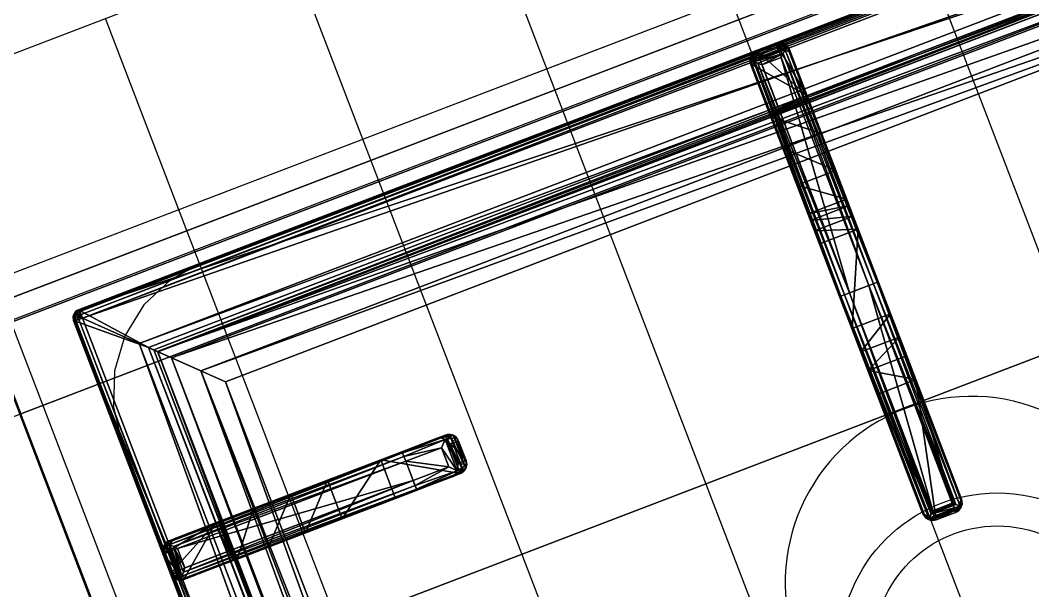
# Model space of a CAD drawing. Header units: millimetres. Extents: x 8159 to 14952, y 6817 to 11888.
# Drawn here: x 9531.38 to 9555.86, y 8685.99 to 8699.78 of the extents above; entities that cross this region are included whole.
import ezdxf

# ---------------------------------------------------------------- set-up
doc = ezdxf.new("R2010")
doc.units = ezdxf.units.MM
doc.header["$LTSCALE"] = 5
for name, color, linetype in [('200-EquipBlack-3d', 250, 'Continuous'), ('200-EquipBorder-2d', 9, 'Continuous'), ('200-EquipInternal-2d', 252, 'Continuous'), ('200-EquipSteel-3d', 9, 'Continuous')]:
    doc.layers.add(name, color=color, linetype=linetype)
for name, color, linetype, lineweight in [('3-YANGIN-DOLABI', 7, 'Continuous', 0), ('anted', 10, 'Continuous', 0), ('FIBROBETON', 1, 'Continuous', 18), ('YAZI', 250, 'Continuous', 30)]:
    doc.layers.add(name, color=color, linetype=linetype, lineweight=lineweight)

# ---------------------------------------------------------------- blocks, each defined once
blk = doc.blocks.new('A$C23C11219')
at = {"layer": 'FIBROBETON'}
blk.add_lwpolyline([(4170.991, 707.809), (4330.647, -537.528, 0.079118), (6057.442, 175.691), (5734.15, 708.989, 0.288304), (5090.273, 1000.528, -0.032207)], format="xyb", close=True, dxfattribs=at)
blk = doc.blocks.new('ELECTROLUX-MC7-BODY800X250')
at = {"layer": '200-EquipBorder-2d'}
blk.add_line((0, -655), (0, 0), dxfattribs=at)
at = {"layer": '200-EquipInternal-2d'}
blk.add_line((0, -80), (800, -80), dxfattribs=at)
at = {"layer": '200-EquipSteel-3d'}
for points, invisible_edges in [([(0, -0.34, 912.22), (0, 0, 910.5), (800, 0, 910.5), (800, -0.34, 912.22)], 8), ([(0, 0, 902.7), (0, -0.13, 901.81), (800, -0.13, 901.81), (800, 0, 902.7)], 2), ([(0, -0.13, 901.81), (0, -0.54, 901.01), (800, -0.54, 901.01), (800, -0.13, 901.81)], 10), ([(0, -1.32, 913.68), (0, -0.34, 912.22), (800, -0.34, 912.22), (800, -1.32, 913.68)], 10), ([(0, -0.54, 901.01), (0, -1.19, 900.39), (800, -1.19, 900.39), (800, -0.54, 901.01)], 10), ([(0, -1.19, 900.39), (0, -2, 900), (800, -2, 900), (800, -1.19, 900.39)], 8), ([(0, -2.78, 914.66), (0, -1.32, 913.68), (800, -1.32, 913.68), (800, -2.78, 914.66)], 10), ([(0, -655, 650), (0, -655, 900), (0, -2, 900), (0, -102, 724)], 12), ([(0, -2, 900), (0, -2, 724), (0, -102, 724)], 8), ([(0, -4.5, 915), (0, -2.78, 914.66), (800, -2.78, 914.66), (800, -4.5, 915)], 2), ([(0, -71.6, 914.58), (0, -69.5, 915), (800, -69.5, 915), (800, -71.6, 914.58)], 8), ([(0, -73.39, 913.39), (0, -71.6, 914.58), (800, -71.6, 914.58), (800, -73.39, 913.39)], 10), ([(0, -74.58, 911.6), (0, -73.39, 913.39), (800, -73.39, 913.39), (800, -74.58, 911.6)], 10), ([(0, -75, 909.5), (0, -74.58, 911.6), (800, -74.58, 911.6), (800, -75, 909.5)], 2), ([(0, -75.45, 903.59), (0, -75, 905.7), (800, -75, 905.7), (800, -75.45, 903.59)], 8), ([(0, -76.64, 901.78), (0, -75.45, 903.59), (800, -75.45, 903.59), (800, -76.64, 901.78)], 10), ([(0, -78.4, 900.53), (0, -76.64, 901.78), (800, -76.64, 901.78), (800, -78.4, 900.53)], 10), ([(0, -80.5, 900), (0, -78.4, 900.53), (800, -78.4, 900.53), (800, -80.5, 900)], 2), ([(0, -102, 724), (0, -655, 650), (0, -102, 650)], 1)]:
    blk.add_3dface(points, dxfattribs=dict(at, invisible_edges=invisible_edges))
for points in [[(0, -2, 724), (0, -2, 900), (800, -2, 900), (800, -2, 724)], [(0, -102, 724), (0, -2, 724), (800, -2, 724), (800, -102, 724)], [(0, -69.5, 915), (0, -4.5, 915), (800, -4.5, 915), (800, -69.5, 915)], [(0, -75, 905.7), (0, -75, 909.5), (800, -75, 909.5), (800, -75, 905.7)], [(0, -655, 650), (0, -102, 650), (800, -102, 650), (800, -655, 650)], [(0, -102, 650), (800, -102, 650), (800, -102, 724), (0, -102, 724)]]:
    blk.add_3dface(points, dxfattribs=at)
blk = doc.blocks.new('ELECTROLUX-MC-BURNER6')
at = {"layer": '200-EquipInternal-2d'}
for radius in [38, 30]:
    blk.add_circle((0, 0), radius, dxfattribs=at)
blk = doc.blocks.new('ELECTROLUX-MC7-TOPFYERBRURNERS4')
at = {"layer": '200-EquipInternal-2d'}
for p, q in [((20, -651.5), (20, -85.5)), ((378, -83.5), (22, -83.5)), ((197.5, -83.5), (202.5, -83.5)), ((197.5, -83.5), (202.5, -83.5)), ((197.5, -85.5), (202.5, -85.5)), ((197.5, -85.5), (197.5, -146.31)), ((202.5, -146.31), (202.5, -85.5)), ((195, -146.26), (195, -85.97)), ((205, -85.97), (205, -146.26)), ((22.47, -143.5), (82.76, -143.5)), ((82.76, -143.5), (91.91, -143.5)), ((94.04, -143.5), (91.91, -143.5)), ((20, -151), (20, -146)), ((20, -151), (20, -146)), ((22, -151), (22, -146)), ((82.81, -146), (22, -146)), ((82.81, -151), (82.81, -146)), ((92.02, -146), (82.81, -146)), ((92.02, -146), (92.02, -151)), ((94.37, -146), (96.48, -146)), ((94.37, -151), (94.37, -146)), ((96.48, -146), (96.48, -151)), ((195, -202.14), (195, -146.26)), ((197.5, -146.31), (202.5, -146.31)), ((197.5, -146.31), (197.5, -202.71)), ((202.5, -202.71), (202.5, -146.31)), ((205, -146.26), (205, -202.14)), ((22, -151), (82.81, -151)), ((82.81, -151), (92.02, -151)), ((96.48, -151), (94.37, -151)), ((82.76, -153.5), (22.47, -153.5)), ((91.91, -153.5), (82.76, -153.5)), ((91.91, -153.5), (94.04, -153.5)), ((195, -202.56), (195, -202.14)), ((197.5, -202.71), (202.5, -202.71)), ((205, -202.14), (205, -202.56)), ((197.5, -204.61), (202.5, -204.61)), ((197.5, -204.61), (197.5, -205.06)), ((197.5, -205.06), (202.5, -205.06)), ((202.5, -205.06), (202.5, -204.61))]:
    blk.add_line(p, q, dxfattribs=at)
blk.add_lwpolyline([(48.98, -112.48), (351.02, -112.48), (351.02, -624.52), (48.98, -624.52)], close=True, dxfattribs=at)
blk.add_lwpolyline([(245, -353.5), (245, -222.25, 1), (155, -222.25), (155, -353.5)], format="xyb", dxfattribs=at)
blk.add_arc((22, -85.5), 2, 90, 180, dxfattribs=at)
for centre, major_axis, ratio, start_param, end_param in [((197.5, -85.97), (-2.5, 0), 0.948965, -0.895145, 0), ((202.5, -85.97), (2.5, 0), 0.948965, 0, 0.895145), ((22.47, -146), (0, 2.5), 0.948965, 0, 0.895145), ((82.76, -146), (0, 2.5), 0.02182, 4.712389, 6.283185), ((91.91, -146), (0, 2.5), 0.84544, -0.894481, 0), ((91.91, -146), (2.5, 2.5), 0.02182, 4.734206, 5.410521), ((91.91, -146), (-1.92, 1.92), 0.8391, 4.014257, 4.690572), ((197.5, -146.26), (-2.5, 0), 0.02182, 0, 1.570796), ((202.5, -146.26), (2.5, 0), 0.02182, 4.712389, 6.283185), ((82.76, -151), (0, 2.5), 0.02182, 3.141593, 4.712389), ((91.91, -151), (-2.5, 2.5), 0.02182, 4.014257, 4.690572), ((91.91, -151), (1.92, 1.92), 0.8391, 4.734206, 5.410521), ((22.47, -151), (0, 2.5), 0.948965, 2.246448, 3.141593), ((91.91, -151), (0, 2.5), 0.84544, 3.141593, 4.036074), ((197.5, -202.14), (-2.5, 0), 0.951091, 0, 0.914364), ((197.5, -202.56), (0, 2.5), 0.99863, 1.570796, 3.141593), ((202.5, -202.56), (0, 2.5), 0.99863, 3.141593, 4.712389), ((202.5, -202.14), (2.5, 0), 0.951091, -0.914364, 0)]:
    blk.add_ellipse(centre, major_axis=major_axis, ratio=ratio, start_param=start_param, end_param=end_param, dxfattribs=at)
for points, knots in [([(197.5, -83.5), (197.36, -83.51), (197.21, -83.53), (196.91, -83.59), (196.75, -83.64), (196.37, -83.81), (196.14, -83.95), (195.94, -84.12)], [0, 0, 0, 0, 0.576945, 0.576945, 1.153889, 1.153889, 2.068716, 2.068716, 2.068716, 2.068716]), ([(195.94, -84.12), (196.14, -84.29), (196.37, -84.49), (196.75, -84.83), (196.91, -84.97), (197.21, -85.24), (197.36, -85.37), (197.5, -85.5)], [11.858599, 11.858599, 11.858599, 11.858599, 12.773425, 12.773425, 13.35037, 13.35037, 13.927314, 13.927314, 13.927314, 13.927314]), ([(204.06, -84.12), (203.86, -83.95), (203.63, -83.81), (203.25, -83.64), (203.09, -83.59), (202.79, -83.53), (202.64, -83.51), (202.5, -83.5)], [11.861002, 11.861002, 11.861002, 11.861002, 12.775829, 12.775829, 13.352773, 13.352773, 13.929718, 13.929718, 13.929718, 13.929718]), ([(202.5, -85.5), (202.64, -85.37), (202.79, -85.24), (203.09, -84.97), (203.25, -84.83), (203.63, -84.49), (203.86, -84.29), (204.06, -84.12)], [0, 0, 0, 0, 0.576945, 0.576945, 1.153889, 1.153889, 2.068716, 2.068716, 2.068716, 2.068716]), ([(96.48, -146), (96.48, -145.84), (96.46, -145.68), (96.4, -145.36), (96.35, -145.2), (96.23, -144.89), (96.15, -144.74), (95.97, -144.47), (95.87, -144.34), (95.65, -144.12), (95.53, -144.02), (95.26, -143.83), (95.12, -143.75), (94.82, -143.63), (94.66, -143.58), (94.35, -143.51), (94.19, -143.5), (94.04, -143.5)], [15.096253, 15.096253, 15.096253, 15.096253, 15.567018, 15.567018, 16.037783, 16.037783, 16.508548, 16.508548, 16.979314, 16.979314, 17.45135, 17.45135, 17.923386, 17.923386, 18.395422, 18.395422, 18.867458, 18.867458, 18.867458, 18.867458]), ([(20.62, -144.44), (20.45, -144.64), (20.31, -144.87), (20.14, -145.25), (20.09, -145.41), (20.03, -145.71), (20.01, -145.86), (20, -146)], [11.858599, 11.858599, 11.858599, 11.858599, 12.773425, 12.773425, 13.35037, 13.35037, 13.927314, 13.927314, 13.927314, 13.927314]), ([(22, -146), (21.87, -145.86), (21.74, -145.71), (21.47, -145.41), (21.33, -145.25), (20.99, -144.87), (20.79, -144.64), (20.62, -144.44)], [0, 0, 0, 0, 0.576945, 0.576945, 1.153889, 1.153889, 2.068716, 2.068716, 2.068716, 2.068716]), ([(20, -151), (20.01, -151.14), (20.03, -151.29), (20.09, -151.59), (20.14, -151.75), (20.31, -152.13), (20.45, -152.36), (20.62, -152.56)], [0, 0, 0, 0, 0.576945, 0.576945, 1.153889, 1.153889, 2.068716, 2.068716, 2.068716, 2.068716]), ([(20.62, -152.56), (20.79, -152.36), (20.99, -152.13), (21.33, -151.75), (21.47, -151.59), (21.74, -151.29), (21.87, -151.14), (22, -151)], [11.858599, 11.858599, 11.858599, 11.858599, 12.773425, 12.773425, 13.35037, 13.35037, 13.927314, 13.927314, 13.927314, 13.927314]), ([(94.04, -153.5), (94.19, -153.5), (94.35, -153.49), (94.66, -153.42), (94.82, -153.37), (95.12, -153.25), (95.26, -153.17), (95.53, -152.98), (95.65, -152.88), (95.87, -152.66), (95.97, -152.53), (96.15, -152.26), (96.23, -152.11), (96.35, -151.8), (96.4, -151.64), (96.46, -151.32), (96.48, -151.16), (96.48, -151)], [3.776921, 3.776921, 3.776921, 3.776921, 4.248957, 4.248957, 4.720993, 4.720993, 5.193029, 5.193029, 5.665065, 5.665065, 6.135831, 6.135831, 6.606596, 6.606596, 7.077361, 7.077361, 7.548126, 7.548126, 7.548126, 7.548126]), ([(197.5, -202.71), (197.5, -202.71), (197.5, -202.71), (197.5, -202.71), (197.5, -202.71), (197.5, -202.71), (197.5, -202.71), (197.49, -202.71), (197.49, -202.71), (197.49, -202.71), (197.49, -202.72), (197.48, -202.72), (197.48, -202.73), (197.46, -202.74), (197.45, -202.75), (197.43, -202.77), (197.41, -202.79), (197.34, -202.84), (197.3, -202.88), (197.16, -203.01), (197.06, -203.1), (196.85, -203.28), (196.74, -203.38), (196.52, -203.57), (196.41, -203.66), (196.19, -203.84), (196.08, -203.94), (195.97, -204.03)], [8.18747, 8.18747, 8.18747, 8.18747, 8.189233, 8.189233, 8.190997, 8.190997, 8.194524, 8.194524, 8.201577, 8.201577, 8.215685, 8.215685, 8.2439, 8.2439, 8.300331, 8.300331, 8.413192, 8.413192, 8.638915, 8.638915, 9.09036, 9.09036, 9.541804, 9.541804, 9.993249, 9.993249, 10.456684, 10.456684, 10.456684, 10.456684]), ([(204.03, -204.03), (203.92, -203.94), (203.81, -203.84), (203.59, -203.66), (203.48, -203.57), (203.26, -203.38), (203.15, -203.28), (202.94, -203.1), (202.84, -203.01), (202.7, -202.88), (202.66, -202.84), (202.59, -202.79), (202.57, -202.77), (202.55, -202.75), (202.54, -202.74), (202.52, -202.73), (202.52, -202.72), (202.51, -202.72), (202.51, -202.71), (202.51, -202.71), (202.51, -202.71), (202.5, -202.71), (202.5, -202.71), (202.5, -202.71), (202.5, -202.71), (202.5, -202.71), (202.5, -202.71), (202.5, -202.71)], [5.917739, 5.917739, 5.917739, 5.917739, 6.381174, 6.381174, 6.832619, 6.832619, 7.284064, 7.284064, 7.735508, 7.735508, 7.961231, 7.961231, 8.074092, 8.074092, 8.130523, 8.130523, 8.158738, 8.158738, 8.172846, 8.172846, 8.179899, 8.179899, 8.183426, 8.183426, 8.18519, 8.18519, 8.186953, 8.186953, 8.186953, 8.186953]), ([(195.97, -204.03), (196.07, -204.1), (196.16, -204.17), (196.39, -204.31), (196.53, -204.38), (196.95, -204.54), (197.23, -204.6), (197.5, -204.61)], [11.918829, 11.918829, 11.918829, 11.918829, 12.327491, 12.327491, 12.861567, 12.861567, 13.929718, 13.929718, 13.929718, 13.929718]), ([(202.5, -204.61), (202.77, -204.6), (203.05, -204.54), (203.47, -204.38), (203.61, -204.31), (203.84, -204.17), (203.93, -204.1), (204.03, -204.03)], [0, 0, 0, 0, 1.068151, 1.068151, 1.602227, 1.602227, 2.010889, 2.010889, 2.010889, 2.010889])]:
    blk.add_open_spline(points, degree=3, knots=knots, dxfattribs=at)
at = {"layer": '200-EquipSteel-3d'}
for points, invisible_edges in [([(54.11, -83.5, 900), (45.37, -84.65, 900), (0, -80.5, 900)], 10), ([(45.37, -84.65, 900), (37.22, -88.02, 900), (0, -80.5, 900)], 10), ([(37.22, -88.02, 900), (30.23, -93.39, 900), (0, -80.5, 900)], 10), ([(30.23, -93.39, 900), (24.86, -100.38, 900), (0, -80.5, 900)], 10), ([(24.86, -100.38, 900), (21.49, -108.53, 900), (0, -80.5, 900)], 10), ([(21.49, -108.53, 900), (20.34, -117.26, 900), (0, -80.5, 900)], 10), ([(0, -80.5, 900), (20.34, -117.26, 900), (20.34, -619.74, 900), (0, -655, 900)], 5), ([(400, -80.5, 900), (345.89, -83.5, 900), (54.11, -83.5, 900), (0, -80.5, 900)], 5)]:
    blk.add_3dface(points, dxfattribs=dict(at, invisible_edges=invisible_edges))
at = {"layer": '200-EquipBlack-3d'}
mesh = blk.add_polyface(dxfattribs=at)
corners = [(379.78, -85.71, 904.1), (380, -85.5, 900), (379.52, -84.72, 904.14), (379.73, -84.5, 900), (378, -83.5, 900), (378.78, -83.98, 904.14), (379, -83.77, 900), (377.79, -83.72, 904.1), (379.48, -85.71, 905.06), (379.29, -84.85, 905), (378.65, -85.21, 905.73), (378.76, -85.71, 905.75), (378.65, -84.21, 905), (377.79, -84.02, 905.06), (378.29, -84.85, 905.73), (377.79, -84.74, 905.75), (377.79, -85.71, 906), (22.21, -85.71, 906), (22.21, -84.74, 905.75), (22.21, -84.02, 905.06), (22.21, -83.72, 904.1), (22, -83.5, 900), (365.45, -638.95, 900), (22, -653.5, 900), (34.55, -638.95, 900), (365.45, -98.05, 900), (380, -651.5, 900), (34.55, -98.05, 900), (20, -85.5, 900), (21, -83.77, 900), (379.73, -652.5, 900), (379, -653.23, 900), (378, -653.5, 900), (20, -651.5, 900), (20.27, -652.5, 900), (21, -653.23, 900), (20.27, -84.5, 900), (21.22, -83.98, 904.14), (20.48, -84.72, 904.14), (20.22, -85.71, 904.1), (21.35, -84.21, 905), (21.71, -84.85, 905.73), (20.71, -84.85, 905), (20.52, -85.71, 905.06), (21.35, -85.21, 905.73), (21.24, -85.71, 905.75), (22.21, -651.29, 906), (21.24, -651.29, 905.75), (20.52, -651.29, 905.06), (20.22, -651.29, 904.1), (20.48, -652.28, 904.14), (21.22, -653.02, 904.14), (22.21, -653.28, 904.1), (20.71, -652.15, 905), (21.35, -651.79, 905.73), (21.35, -652.79, 905), (22.21, -652.98, 905.06), (21.71, -652.15, 905.73), (22.21, -652.26, 905.75), (35.55, -637.95, 899.73), (35.55, -99.05, 899.73), (36.28, -99.78, 899), (36.28, -637.22, 899), (38.88, -634.62, 902.5), (38.88, -102.38, 902.5), (36.31, -637.19, 905.06), (36.31, -99.81, 905.06), (32.81, -96.31, 906), (32.81, -640.69, 906), (48.98, -624.52, 885), (48.98, -112.48, 885), (44.36, -107.86, 885), (44.36, -629.14, 885), (377.79, -653.28, 904.1), (377.79, -652.98, 905.06), (377.79, -651.29, 906), (377.79, -652.26, 905.75), (363.72, -637.22, 899), (364.45, -637.95, 899.73), (364.45, -99.05, 899.73), (363.72, -99.78, 899), (367.19, -640.69, 906), (367.19, -96.31, 906), (378.78, -653.02, 904.14), (379.52, -652.28, 904.14), (379.78, -651.29, 904.1), (378.65, -652.79, 905), (378.29, -652.15, 905.73), (379.29, -652.15, 905), (379.48, -651.29, 905.06), (378.65, -651.79, 905.73), (378.76, -651.29, 905.75), (361.12, -634.62, 902.5), (351.02, -624.52, 885), (363.69, -637.19, 905.06), (355.64, -629.14, 885), (355.64, -107.86, 885), (351.02, -112.48, 885), (361.12, -102.38, 902.5), (363.69, -99.81, 905.06)]
mesh.append_faces([[corners[k] for k in face] for face in [(16, 10, 14), (17, 41, 44), (46, 54, 57), (75, 87, 90)]])
mesh.append_faces([[corners[k] for k in face] for face in [(4, 5, 6), (8, 10, 11), (16, 11, 10), (15, 16, 14), (7, 19, 13), (13, 18, 15), (28, 38, 36), (19, 41, 18), (17, 18, 41), (45, 17, 44), (39, 48, 43), (43, 47, 45), (23, 51, 35), (48, 54, 47), (46, 47, 54), (58, 46, 57), (52, 74, 56), (76, 56, 74), (26, 84, 30), (74, 87, 76), (85, 88, 84), (88, 87, 86), (75, 76, 87), (91, 75, 90), (85, 8, 89), (11, 89, 8)]], dxfattribs={"vtx0": -1})
mesh.append_faces([[corners[k] for k in face] for face in [(16, 15, 17), (22, 23, 24), (25, 26, 22), (27, 21, 25), (21, 28, 29), (6, 1, 4), (4, 25, 21), (24, 28, 27), (35, 33, 23), (26, 25, 1), (23, 22, 32), (17, 45, 46), (75, 81, 46), (81, 16, 82), (46, 67, 17), (17, 82, 16), (93, 72, 69), (72, 93, 95), (70, 71, 97), (97, 95, 93)]], dxfattribs={"vtx0": -1, "vtx1": -1})
mesh.append_faces([[corners[k] for k in face] for face in [(21, 27, 28), (4, 1, 25), (26, 32, 22), (24, 23, 33)]], dxfattribs={"vtx0": -1, "vtx1": -1, "vtx2": -1})
mesh.append_faces([[corners[k] for k in face] for face in [(17, 15, 18), (24, 33, 28), (46, 45, 47), (75, 58, 76), (16, 91, 11)]], dxfattribs={"vtx0": -1, "vtx2": -1})
mesh.append_faces([[corners[k] for k in face] for face in [(0, 1, 2), (5, 2, 6), (8, 0, 9), (5, 12, 2), (5, 7, 12), (12, 13, 14), (12, 14, 9), (2, 9, 0), (10, 9, 14), (19, 18, 13), (4, 21, 7), (30, 31, 26), (34, 33, 35), (20, 21, 37), (38, 37, 36), (19, 20, 40), (38, 42, 37), (38, 39, 42), (42, 43, 44), (42, 44, 40), (37, 40, 20), (41, 40, 44), (48, 47, 43), (28, 33, 39), (49, 33, 50), (51, 50, 35), (48, 49, 53), (51, 55, 50), (51, 52, 55), (55, 56, 57), (55, 57, 53), (50, 53, 49), (54, 53, 57), (24, 27, 59), (61, 62, 60), (63, 64, 65), (67, 68, 66), (69, 70, 63), (61, 71, 62), (73, 74, 52), (58, 56, 76), (32, 73, 23), (62, 77, 59), (22, 24, 78), (27, 25, 60), (80, 61, 79), (73, 32, 83), (84, 83, 30), (74, 73, 86), (88, 89, 90), (88, 86, 84), (83, 84, 86), (92, 93, 63), (68, 81, 65), (92, 63, 94), (72, 95, 62), (95, 96, 77), (98, 97, 92), (81, 82, 94), (98, 92, 99), (77, 80, 78), (25, 22, 79), (0, 8, 85), (91, 89, 11), (80, 96, 61), (70, 97, 64), (64, 98, 66), (82, 67, 99), (1, 0, 26)]], dxfattribs={"vtx1": -1})
mesh.append_faces([[corners[k] for k in face] for face in [(31, 32, 26), (75, 46, 58), (75, 16, 81), (81, 68, 46), (68, 67, 46), (67, 82, 17), (70, 69, 71), (72, 71, 69), (71, 96, 97), (96, 95, 97), (16, 75, 91)]], dxfattribs={"vtx1": -1, "vtx2": -1})
mesh.append_faces([[corners[k] for k in face] for face in [(1, 3, 2), (4, 7, 5), (2, 3, 6), (8, 9, 10), (7, 13, 12), (12, 9, 2), (13, 15, 14), (7, 20, 19), (21, 20, 7), (6, 3, 1), (28, 36, 29), (21, 29, 37), (28, 39, 38), (37, 29, 36), (19, 40, 41), (39, 43, 42), (42, 40, 37), (43, 45, 44), (39, 49, 48), (33, 49, 39), (33, 34, 50), (23, 52, 51), (50, 34, 35), (48, 53, 54), (52, 56, 55), (55, 53, 50), (56, 58, 57), (27, 60, 59), (62, 59, 60), (64, 66, 65), (68, 65, 66), (70, 64, 63), (71, 72, 62), (73, 52, 23), (77, 78, 59), (24, 59, 78), (25, 79, 60), (61, 60, 79), (32, 31, 83), (26, 85, 84), (83, 31, 30), (74, 86, 87), (73, 83, 86), (85, 89, 88), (88, 90, 87), (89, 91, 90), (93, 69, 63), (81, 94, 65), (63, 65, 94), (95, 77, 62), (96, 80, 77), (97, 93, 92), (82, 99, 94), (92, 94, 99), (80, 79, 78), (22, 78, 79), (96, 71, 61), (97, 98, 64), (98, 99, 66), (67, 66, 99), (0, 85, 26)]], dxfattribs={"vtx2": -1})
mesh = blk.add_polyface(dxfattribs=at)
corners = [(195, -124.88, 908.5), (195, -117.48, 885), (205, -124.88, 908.5), (205, -117.48, 885), (195, -132.65, 915.27), (205, -132.65, 915.27), (195, -154.61, 919.15), (205, -154.61, 919.15), (195, -129.29, 914.02), (205, -129.29, 914.02), (205, -126.58, 911.67), (195, -126.58, 911.67), (205, -99.78, 899), (205, -107.86, 885), (205, -99.33, 899.53), (205, -98.73, 899.88), (205, -98.05, 900), (205, -86, 900), (205, -146.26, 932.5), (205, -87.71, 932.5), (205, -202.14, 930.01), (205, -171.65, 922), (205, -202.56, 922), (205, -165.46, 921.68), (205, -160.6, 920.73), (197.5, -85.23, 933.1), (197.5, -83.5, 900), (196.7, -85.4, 933.81), (195.33, -84.75, 900), (195.94, -85.86, 934.45), (196.25, -83.84, 900), (195.25, -86.68, 933.58), (195, -87.71, 932.5), (195, -86, 900), (202.5, -83.5, 900), (202.5, -85.23, 933.1), (195, -98.05, 900), (203.75, -83.84, 900), (204.67, -84.75, 900), (195, -107.86, 885), (195, -99.78, 899), (195, -146.26, 932.5), (195, -160.6, 920.73), (195, -165.46, 921.68), (195, -202.56, 922), (195, -202.14, 930.01), (195, -171.65, 922), (195, -98.73, 899.88), (195, -99.33, 899.53), (197.5, -204.61, 930.59), (196.72, -204.45, 931.28), (197.5, -205.06, 922), (196.25, -204.73, 922), (195.26, -203.19, 931.06), (195.33, -203.81, 922), (195.97, -204.03, 931.91), (195.33, -146.29, 933.75), (196.79, -203.33, 932.35), (196.25, -146.31, 934.67), (197.5, -146.31, 935), (197.18, -202.99, 932.45), (197.35, -202.84, 932.47), (197.43, -202.77, 932.48), (197.47, -202.73, 932.48), (197.5, -202.71, 932.48), (202.5, -205.06, 922), (204.67, -203.81, 922), (203.75, -204.73, 922), (196.7, -86.52, 934.87), (197.5, -87.23, 935), (203.28, -204.45, 931.28), (202.5, -204.61, 930.59), (204.03, -204.03, 931.91), (203.21, -203.33, 932.35), (202.65, -202.84, 932.47), (202.82, -202.99, 932.45), (202.53, -202.73, 932.48), (202.57, -202.77, 932.48), (202.5, -202.71, 932.48), (202.5, -146.31, 935), (202.5, -87.23, 935), (204.06, -85.86, 934.45), (203.3, -86.52, 934.87), (203.3, -85.4, 933.81), (204.75, -86.68, 933.58), (204.67, -146.29, 933.75), (203.75, -146.31, 934.67), (204.74, -203.19, 931.06)]
mesh.append_faces([[corners[k] for k in face] for face in [(25, 26, 27), (28, 29, 30), (29, 28, 31), (29, 27, 30), (27, 26, 30), (49, 50, 51), (51, 50, 52), (53, 54, 55), (54, 52, 55), (55, 52, 50), (57, 58, 55), (55, 56, 53), (31, 56, 29), (29, 58, 68), (69, 68, 59), (35, 83, 34), (34, 83, 37), (84, 38, 81), (38, 37, 81), (81, 37, 83), (82, 86, 81), (80, 79, 82), (81, 85, 84), (71, 65, 70), (66, 72, 67), (72, 66, 87), (72, 70, 67), (70, 65, 67), (87, 85, 72), (72, 86, 73)]])
mesh.append_faces([[corners[k] for k in face] for face in [(5, 8, 9), (0, 10, 11), (11, 9, 8), (33, 31, 28), (33, 16, 36), (58, 56, 55), (56, 58, 29), (79, 86, 82), (86, 85, 81), (22, 87, 66), (85, 86, 72), (21, 43, 23)]], dxfattribs={"vtx0": -1})
mesh.append_faces([[corners[k] for k in face] for face in [(3, 12, 2), (2, 16, 10), (18, 5, 19), (20, 21, 18), (37, 17, 34), (34, 16, 26), (11, 36, 0), (8, 32, 11), (32, 4, 41), (0, 40, 1), (52, 44, 51), (51, 21, 65), (22, 65, 21), (74, 61, 75), (6, 7, 42)]], dxfattribs={"vtx0": -1, "vtx1": -1})
mesh.append_faces([[corners[k] for k in face] for face in [(33, 26, 16), (61, 62, 59), (62, 63, 59), (63, 64, 59), (46, 21, 51), (61, 74, 62), (76, 63, 77), (78, 64, 76), (64, 63, 76), (63, 62, 77), (77, 62, 74), (59, 64, 79), (64, 78, 79), (78, 76, 79), (76, 77, 79), (77, 74, 79)]], dxfattribs={"vtx0": -1, "vtx1": -1, "vtx2": -1})
mesh.append_faces([[corners[k] for k in face] for face in [(10, 17, 19), (41, 43, 46), (41, 53, 56), (41, 56, 31), (59, 79, 80), (18, 84, 85), (18, 85, 87), (79, 73, 86)]], dxfattribs={"vtx0": -1, "vtx2": -1})
mesh.append_faces([[corners[k] for k in face] for face in [(0, 1, 2), (4, 5, 6), (4, 8, 5), (10, 9, 11), (32, 31, 33), (26, 25, 34), (28, 30, 33), (39, 1, 40), (44, 45, 46), (53, 45, 54), (45, 53, 41), (60, 61, 59), (66, 67, 22), (32, 41, 31), (50, 70, 55), (50, 49, 70), (55, 72, 57), (60, 57, 75), (69, 59, 80), (25, 27, 35), (29, 81, 27), (81, 29, 82), (80, 82, 69), (83, 35, 27), (19, 17, 84), (19, 84, 18), (20, 87, 22), (20, 18, 87), (75, 73, 79), (49, 51, 71), (42, 24, 43), (13, 3, 39), (12, 13, 40), (36, 16, 47), (12, 40, 14), (48, 47, 14)]], dxfattribs={"vtx1": -1})
mesh.append_faces([[corners[k] for k in face] for face in [(5, 7, 6), (12, 14, 2), (14, 15, 2), (15, 16, 2), (16, 17, 10), (21, 23, 18), (23, 24, 18), (24, 7, 18), (7, 5, 18), (5, 9, 19), (9, 10, 19), (30, 26, 33), (17, 16, 34), (8, 4, 32), (4, 6, 41), (6, 42, 41), (42, 43, 41), (45, 41, 46), (32, 33, 11), (33, 36, 11), (36, 47, 0), (47, 48, 0), (48, 40, 0), (58, 57, 59), (44, 46, 51), (67, 65, 22), (46, 43, 21)]], dxfattribs={"vtx1": -1, "vtx2": -1})
mesh.append_faces([[corners[k] for k in face] for face in [(1, 3, 2), (0, 2, 10), (3, 13, 12), (20, 22, 21), (25, 35, 34), (37, 38, 17), (45, 44, 54), (57, 60, 59), (52, 54, 44), (59, 68, 58), (49, 71, 70), (70, 72, 55), (72, 73, 57), (61, 60, 75), (57, 73, 75), (29, 68, 82), (81, 83, 27), (82, 68, 69), (17, 38, 84), (74, 75, 79), (51, 65, 71), (7, 24, 42), (24, 23, 43), (3, 1, 39), (13, 39, 40), (16, 15, 47), (40, 48, 14), (47, 15, 14)]], dxfattribs={"vtx2": -1})
mesh = blk.add_polyface(dxfattribs=at)
corners = [(92.02, -146, 934.6), (93.56, -152.56, 933.98), (93.56, -144.44, 933.98), (92.02, -151, 934.6), (94.37, -151, 932.53), (94.37, -146, 932.53), (96.29, -145.04, 920.55), (96.48, -146, 920.59), (95.76, -144.23, 920.43), (92.82, -143.75, 933.14), (94.04, -143.5, 920), (91.91, -143.5, 932.1), (94.97, -143.69, 920.24), (96.48, -151, 920.59), (96.29, -151.96, 920.55), (92.82, -153.25, 933.14), (95.76, -152.77, 920.43), (94.97, -153.31, 920.24), (94.04, -153.5, 920), (91.91, -153.5, 932.1), (82.76, -143.5, 932.5), (77.27, -143.5, 912.68), (24.21, -143.5, 932.5), (53.98, -143.5, 885), (36.28, -143.5, 899), (63.49, -143.5, 900.63), (44.36, -143.5, 885), (35.83, -143.5, 899.53), (35.23, -143.5, 899.88), (22.5, -143.5, 900), (34.55, -143.5, 900), (77.27, -153.5, 912.68), (53.98, -153.5, 885), (63.49, -153.5, 900.63), (82.76, -153.5, 932.5), (22.5, -153.5, 900), (34.55, -153.5, 900), (24.21, -153.5, 932.5), (35.23, -153.5, 899.88), (35.83, -153.5, 899.53), (44.36, -153.5, 885), (36.28, -153.5, 899), (21.73, -151, 933.1), (20, -151, 900), (21.9, -151.8, 933.81), (21.25, -153.17, 900), (22.36, -152.56, 934.45), (20.34, -152.25, 900), (23.18, -153.25, 933.58), (20, -146, 900), (21.73, -146, 933.1), (20.34, -144.75, 900), (21.25, -143.83, 900), (82.81, -152.25, 934.67), (82.81, -151, 935), (82.79, -153.17, 933.75), (23.02, -151.8, 934.87), (23.73, -151, 935), (82.81, -146, 935), (23.73, -146, 935), (22.36, -144.44, 934.45), (23.02, -145.2, 934.87), (21.9, -145.2, 933.81), (23.18, -143.75, 933.58), (82.79, -143.83, 933.75), (82.81, -144.75, 934.67)]
mesh.append_faces([[corners[k] for k in face] for face in [(5, 6, 2), (5, 7, 6), (6, 8, 2), (13, 4, 14), (16, 14, 1), (1, 14, 4), (42, 43, 44), (45, 46, 47), (46, 45, 48), (46, 44, 47), (44, 43, 47), (1, 55, 15), (48, 55, 46), (46, 53, 56), (57, 56, 54), (50, 62, 49), (49, 62, 51), (63, 52, 60), (52, 51, 60), (60, 51, 62), (61, 65, 60), (59, 58, 61), (60, 64, 63), (9, 64, 2)]])
mesh.append_faces([[corners[k] for k in face] for face in [(0, 1, 2), (15, 16, 1), (16, 15, 17), (19, 17, 15), (32, 25, 33), (35, 48, 45), (35, 30, 36), (3, 53, 1), (53, 55, 1), (55, 53, 46), (58, 65, 61), (65, 64, 60), (64, 65, 2), (65, 0, 2)]], dxfattribs={"vtx0": -1})
mesh.append_faces([[corners[k] for k in face] for face in [(20, 21, 22), (23, 24, 25), (25, 22, 21), (30, 22, 28), (12, 17, 10), (17, 12, 16), (6, 14, 8), (8, 16, 12), (18, 34, 31), (37, 31, 34), (51, 29, 49), (49, 30, 43)]], dxfattribs={"vtx0": -1, "vtx1": -1})
mesh.append_faces([[corners[k] for k in face] for face in [(25, 28, 22), (37, 38, 33), (35, 43, 30)]], dxfattribs={"vtx0": -1, "vtx1": -1, "vtx2": -1})
mesh.append_faces([[corners[k] for k in face] for face in [(37, 33, 31), (33, 39, 41), (34, 15, 55), (34, 55, 48), (58, 54, 3), (54, 58, 59), (20, 63, 64), (20, 64, 9)]], dxfattribs={"vtx0": -1, "vtx2": -1})
mesh.append_faces([[corners[k] for k in face] for face in [(1, 4, 2), (2, 8, 9), (10, 11, 12), (12, 9, 8), (4, 13, 5), (18, 17, 19), (11, 10, 20), (29, 22, 30), (7, 13, 6), (10, 18, 21), (25, 21, 33), (19, 34, 18), (35, 36, 37), (40, 32, 41), (37, 48, 35), (43, 42, 49), (45, 47, 35), (19, 15, 34), (37, 34, 48), (0, 58, 3), (57, 54, 59), (42, 44, 50), (46, 60, 44), (60, 46, 61), (59, 61, 57), (62, 50, 44), (22, 29, 63), (22, 63, 20), (11, 20, 9), (26, 23, 40), (24, 26, 41), (36, 30, 38), (24, 41, 27), (39, 38, 27)]], dxfattribs={"vtx1": -1})
mesh.append_faces([[corners[k] for k in face] for face in [(10, 21, 20), (24, 27, 25), (27, 28, 25), (13, 14, 6), (14, 16, 8), (36, 38, 37), (38, 39, 33), (32, 33, 41), (47, 43, 35), (29, 30, 49), (3, 54, 53), (58, 0, 65)]], dxfattribs={"vtx1": -1, "vtx2": -1})
mesh.append_faces([[corners[k] for k in face] for face in [(0, 3, 1), (4, 5, 2), (11, 9, 12), (13, 7, 5), (23, 26, 24), (17, 18, 10), (18, 31, 21), (32, 23, 25), (21, 31, 33), (42, 50, 49), (51, 52, 29), (54, 56, 53), (46, 56, 61), (60, 62, 44), (61, 56, 57), (29, 52, 63), (23, 32, 40), (26, 40, 41), (30, 28, 38), (41, 39, 27), (38, 28, 27)]], dxfattribs={"vtx2": -1})
blk = doc.blocks.new('E7GCGH4C00')
for name, p in [('ELECTROLUX-MC7-BODY800X250', (0, 0)), ('ELECTROLUX-MC7-TOPFYERBRURNERS4', (0, 0)), ('ELECTROLUX-MC-BURNER6', (200, -239.75))]:
    blk.add_blockref(name, p)
blk = doc.blocks.new('ELECTROLUX-MC7-WORKTOP-400')
at = {"layer": '200-EquipSteel-3d'}
blk.add_3dface([(400, -80.5, 900), (0, -80.5, 900), (0, -655, 900), (400, -655, 900)], dxfattribs=at)
blk = doc.blocks.new('ELECTROLUX-MC7-BODY400X250')
at = {"layer": '200-EquipBorder-2d'}
blk.add_line((400, 0), (400, -655), dxfattribs=at)
at = {"layer": '200-EquipSteel-3d'}
for points, invisible_edges in [([(400, -655, 650), (400, -102, 724), (400, -2, 900), (400, -655, 900)], 3), ([(400, -102, 724), (400, -655, 650), (400, -102, 650)], 1)]:
    blk.add_3dface(points, dxfattribs=dict(at, invisible_edges=invisible_edges))
blk.add_3dface([(0, -655, 650), (0, -102, 650), (400, -102, 650), (400, -655, 650)], dxfattribs=at)
blk = doc.blocks.new('E7WTNDN000')
for name in ['ELECTROLUX-MC7-BODY400X250', 'ELECTROLUX-MC7-WORKTOP-400']:
    blk.add_blockref(name, (0, 0))
blk = doc.blocks.new('E7BAPP00RH')
at = {"layer": '200-EquipInternal-2d'}
blk.add_lwpolyline([(0, -102), (1600, -102), (1600, -655), (0, -655)], close=True, dxfattribs=at)
at = {"layer": '200-EquipSteel-3d'}
for points in [[(0, -102, 650), (1600, -102, 650), (1600, -655, 650), (0, -655, 650)], [(21, -102, 650), (1579, -102, 650), (1579, -102, 245), (21, -102, 245)], [(21, -102, 200), (1579, -102, 200), (1579, -102, 245), (21, -102, 245)], [(21, -655, 245), (1579, -655, 245), (1579, -102, 245), (21, -102, 245)], [(21, -655, 200), (1579, -655, 200), (1579, -102, 200), (21, -102, 200)], [(1579, -655, 605), (21, -655, 605), (21, -102, 605), (1579, -102, 605)]]:
    blk.add_3dface(points, dxfattribs=at)

msp = doc.modelspace()

# ---------------------------------------------------------------- hatches: boundary and pattern name
at = {"layer": '200-EquipBorder-2d'}
h = msp.add_hatch(dxfattribs=at)
h.set_pattern_fill('ANSI31', color=256, scale=1.5, angle=65.9544, style=0)
h.set_pattern_definition([(110.954376, (8426.764, -5522.701), (-4.4475344, -1.7031863), [])])
h.paths.add_polyline_path([(9801.417, 8763.901), (9788.543, 8797.52), (9259.975, 8595.105), (9272.849, 8561.485)])

# ---------------------------------------------------------------- linework, layer by layer
at = {"layer": '200-EquipBorder-2d', "elevation": 130.203}
msp.add_lwpolyline([(9259.975, 8595.105), (9788.543, 8797.52), (9801.417, 8763.901), (9272.849, 8561.485)], close=True, dxfattribs=at)
at = {"layer": 'anted', "ltscale": 3, "extrusion": (0, 0.010673, 0.999943), "elevation": 217.921}
msp.add_lwpolyline([(11856.76, 9414.676), (11856.76, 7096.248), (8385.9, 7096.248), (8385.9, 9414.676)], close=True, dxfattribs=at)
msp.add_lwpolyline([(11856.76, 9414.676), (11856.76, 7096.248), (8385.9, 7096.248), (8385.9, 9414.676)], close=True, dxfattribs=at)
msp.add_lwpolyline([(11856.76, 9414.676), (11856.76, 7096.248), (8385.9, 7096.248), (8385.9, 9414.676)], close=True, dxfattribs=at)
msp.add_lwpolyline([(11856.76, 9414.676), (11856.76, 7096.248), (8385.9, 7096.248), (8385.9, 9414.676)], close=True, dxfattribs=at)
at = {"layer": 'YAZI', "linetype": 'Continuous', "ltscale": 10, "extrusion": (0, 0.010673, 0.999943), "elevation": 240.507}
for points in [[(8159.11, 9661.148), (12372.465, 9661.148), (12372.465, 6815.051), (8159.11, 6815.051)], [(8159.11, 9661.148), (12372.465, 9661.148), (12372.465, 6815.051), (8159.11, 6815.051)], [(8159.11, 9661.148), (12372.465, 9661.148), (12372.465, 6815.051), (8159.11, 6815.051)], [(8159.11, 9661.148), (12372.465, 9661.148), (12372.465, 6815.051), (8159.11, 6815.051)], [(8199.97, 9620.288), (12331.605, 9620.288), (12331.605, 6855.911), (8199.97, 6855.911)], [(8254.373, 9565.885), (12277.202, 9565.885), (12277.202, 6910.314), (8254.373, 6910.314)]]:
    msp.add_lwpolyline(points, close=True, dxfattribs=at)

# ---------------------------------------------------------------- block references
for name, p, xscale, yscale, zscale, rotation in [('E7BAPP00RH', (9493.05, 8678.471, 130.203), 0.09999999999995722, 0.09999999999990905, 0.1000000000000227, 20.95437554344856), ('E7GCGH4C00', (9527.747, 8699.79, 130.203), 0.09999999999969181, 0.09999999999854481, 0.09999999999999432, 20.9543755435068), ('E7WTNDN000', (9490.367, 8685.475, 130.203), 0.09999999999969181, 0.09999999999854481, 0.09999999999999432, 20.9543755435068)]:
    msp.add_blockref(name, p, dxfattribs=dict(xscale=xscale, yscale=yscale, zscale=zscale, rotation=rotation))
at = {"layer": '3-YANGIN-DOLABI', "extrusion": (0, 0.010673, 0.999943), "rotation": 183.318814803488}
msp.add_blockref('A$C23C11219', (14647.132, 8757.754, 217.921), dxfattribs=at)

doc.saveas('drawing.dxf')
